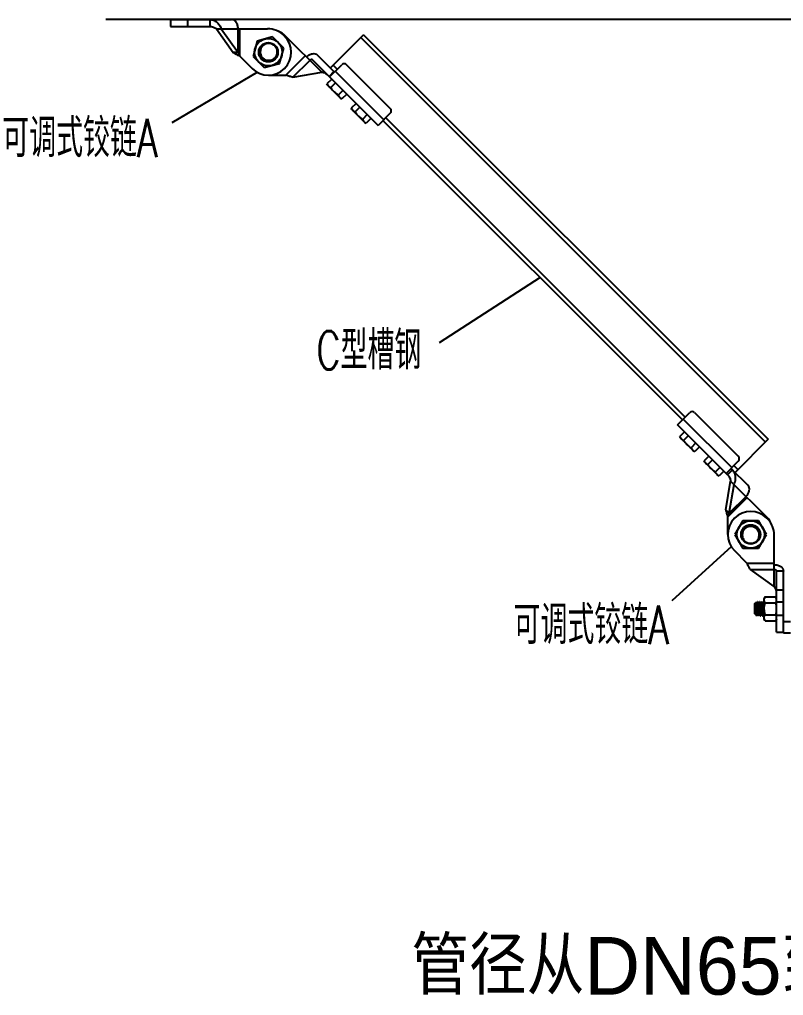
# Model space of a CAD drawing. Extents: x 1725261 to 1937680, y 860327 to 1571294.
# Drawn here: x 1817003 to 1824949, y 1243451 to 1253607 of the extents above; entities that cross this region are included whole.
import ezdxf

# ---------------------------------------------------------------- set-up
doc = ezdxf.new("R2010")
doc.units = 0
doc.header["$LTSCALE"] = 1000
doc.header["$MEASUREMENT"] = 0
doc.layers.add('bz', color=2, linetype='Continuous')
doc.layers.add('W_DIM', color=4, linetype='Continuous')
doc.styles.get("Standard").update_dxf_attribs({"font": 'gbenor.shx', "bigfont": 'gbcbig.shx'})
doc.styles.add('wwp100', font='txt.shx', dxfattribs={"width": 0.7, "height": 400, "bigfont": 'hztxt.shx'})
doc.styles.add('中西文等高字体', font='HZTXT_E.shx', dxfattribs={"width": 0.7, "height": 4, "bigfont": 'hztxt.shx'})
doc.dimstyles.get("Standard").update_dxf_attribs({"dimtxt": 0.18, "dimasz": 0.18, "dimexe": 0.18, "dimexo": 0.0625, "dimgap": 0.09, "dimtad": 0, "dimtih": 1, "dimtoh": 1, "dimdec": 4, "dimzin": 0, "dimdsep": 46, "dimtxsty": 'Standard', "dimcen": 0.09, "dimadec": 0, "dimazin": 0, "dimtfac": 1, "dimtdec": 4, "dimtofl": 0, "dimtmove": 0, "dimatfit": 3, "dimfxl": 0, "dimtolj": 1, "dimtzin": 0, "dimarcsym": 0})

msp = doc.modelspace()

# ---------------------------------------------------------------- linework, layer by layer
at = {"linetype": 'Continuous'}
for p, q in [((1818572.8, 1253606.6), (1818572.8, 1253535.2)), ((1818572.8, 1253606.6), (1819208.9, 1253606.6)), ((1818751.4, 1253606.6), (1818751.4, 1253535.2)), ((1818981.9, 1253606.6), (1818981.9, 1253535.2)), ((1818572.8, 1253535.2), (1818981.9, 1253535.2)), ((1819050.4, 1253511.4), (1819225.8, 1253263.3)), ((1819050.4, 1253511.4), (1819583.4, 1253511.4)), ((1819100.9, 1253511.4), (1819276.3, 1253263.3)), ((1819276.3, 1253263.3), (1819276.3, 1253511.4)), ((1819293.1, 1253226.8), (1819293.1, 1253511.4)), ((1819474.1, 1253382.5), (1819431.4, 1253223.2)), ((1819633.5, 1253425.2), (1819474.1, 1253382.5)), ((1819750.2, 1253308.6), (1819633.5, 1253425.2)), ((1819759.2, 1253434.3), (1819751.8, 1253441.6)), ((1820146.5, 1253057.4), (1819769.6, 1253434.3)), ((1820581, 1253447.9), (1820235.8, 1253102.7)), ((1820551.5, 1253418.4), (1824760.4, 1249209.6)), ((1820581, 1253447.9), (1824789.8, 1249239.1)), ((1819276.3, 1253263.3), (1819225.8, 1253263.3)), ((1819506.9, 1253266.2), (1819506.9, 1253266.4)), ((1819506.9, 1253263.6), (1819506.9, 1253263.4)), ((1819707.5, 1253149.2), (1819750.2, 1253308.6)), ((1819293.1, 1253226.8), (1819422.4, 1253097.5)), ((1819431.4, 1253223.2), (1819548.1, 1253106.5)), ((1819548.1, 1253106.5), (1819707.5, 1253149.2)), ((1819974.9, 1253229), (1819773.6, 1253027.8)), ((1819847.1, 1253006), (1820022.5, 1253181.4)), ((1820225.9, 1253011.6), (1820051.2, 1253186.3)), ((1820276.4, 1253062.1), (1820101.7, 1253236.8)), ((1819847.1, 1253006), (1820146.5, 1253057.4)), ((1820273, 1253065.6), (1820222.5, 1253015)), ((1820227.8, 1253010.5), (1820353.7, 1253136.4)), ((1820265.3, 1253132.2), (1820307.4, 1253090.1)), ((1820791.5, 1252563.9), (1820286.3, 1253069)), ((1820858.8, 1252681.8), (1820404.2, 1253136.4)), ((1819590.8, 1253027.8), (1819773.6, 1253027.8)), ((1820250.7, 1252986.9), (1820200.6, 1252936.8)), ((1820227.4, 1253010.1), (1820732.6, 1252505)), ((1820289.6, 1252948), (1820239.5, 1252897.9)), ((1820207.2, 1252922.6), (1820200.6, 1252936.8)), ((1820207.2, 1252922.6), (1820341.9, 1252787.8)), ((1820367.3, 1252870.2), (1820317.2, 1252820.1)), ((1820341.9, 1252787.8), (1820356.1, 1252781.2)), ((1820406.2, 1252831.3), (1820356.1, 1252781.2)), ((1820503.2, 1252734.3), (1820453.2, 1252684.2)), ((1820459.8, 1252670), (1820453.2, 1252684.2)), ((1820459.8, 1252670), (1820594.5, 1252535.3)), ((1820542.1, 1252695.4), (1820492, 1252645.3)), ((1820619.9, 1252617.6), (1820569.8, 1252567.5)), ((1820594.5, 1252535.3), (1820608.7, 1252528.6)), ((1820658.8, 1252578.7), (1820608.7, 1252528.6)), ((1820858.8, 1252631.3), (1820732.6, 1252505)), ((1820783.1, 1252555.5), (1823897.4, 1249441.1)), ((1820812.5, 1252584.9), (1823926.9, 1249470.6)), ((1823846.9, 1249390.6), (1823973.2, 1249516.9)), ((1824023.7, 1249516.9), (1824478.3, 1249062.3)), ((1824367.7, 1248869.9), (1823846.9, 1249390.6)), ((1823905.8, 1249449.6), (1824411, 1248944.4)), ((1823920.7, 1249316.8), (1823870.6, 1249266.8)), ((1823877.2, 1249252.5), (1823870.6, 1249266.8)), ((1823877.2, 1249252.5), (1824011.9, 1249117.8)), ((1823959.6, 1249278), (1823909.5, 1249227.9)), ((1824037.3, 1249200.2), (1823987.3, 1249150.1)), ((1824789.8, 1249239.1), (1824444.7, 1248893.9)), ((1824011.9, 1249117.8), (1824026.1, 1249111.2)), ((1824076.2, 1249161.3), (1824026.1, 1249111.2)), ((1824173.3, 1249064.3), (1824123.2, 1249014.2)), ((1824129.8, 1249000), (1824123.2, 1249014.2)), ((1824129.8, 1249000), (1824264.5, 1248865.3)), ((1824212.1, 1249025.4), (1824162.1, 1248975.3)), ((1824354.5, 1248887.9), (1824478.3, 1249011.8)), ((1824289.9, 1248947.6), (1824239.8, 1248897.5)), ((1824328.8, 1248908.7), (1824278.7, 1248858.6)), ((1824367.7, 1248869.9), (1824418.2, 1248920.4)), ((1824402.6, 1248936), (1824578.8, 1248759.8)), ((1824432, 1248965.5), (1824474.1, 1248923.4)), ((1824264.5, 1248865.3), (1824278.7, 1248858.6)), ((1824347.9, 1248505.2), (1824399.3, 1248804.6)), ((1824399.3, 1248804.6), (1824776.2, 1248427.6)), ((1824383.7, 1248469.4), (1824435, 1248768.8)), ((1824369.7, 1248431.7), (1824570.9, 1248632.9)), ((1824559, 1248644.8), (1824383.7, 1248469.4)), ((1824347.9, 1248505.2), (1824383.7, 1248469.4)), ((1824369.7, 1248248.9), (1824369.7, 1248431.7)), ((1824525.3, 1248391.7), (1824442.9, 1248248.9)), ((1824690.3, 1248391.7), (1824525.3, 1248391.7)), ((1824772.8, 1248248.9), (1824690.3, 1248391.7)), ((1824776.2, 1248417.2), (1824783.6, 1248409.9)), ((1824665.5, 1248309.8), (1824665.4, 1248309.9)), ((1824667.4, 1248308), (1824667.5, 1248307.9)), ((1824442.9, 1248248.9), (1824525.3, 1248106)), ((1824690.3, 1248106), (1824772.8, 1248248.9)), ((1824853.3, 1247708.5), (1824853.3, 1248241.5)), ((1824568.7, 1247951.2), (1824439.4, 1248080.5)), ((1824525.3, 1248106), (1824690.3, 1248106)), ((1824568.7, 1247951.2), (1824853.3, 1247951.2)), ((1824605.3, 1247883.8), (1824853.3, 1247883.8)), ((1824853.3, 1247708.5), (1824605.3, 1247883.8)), ((1824948.6, 1247867), (1824877.1, 1247867)), ((1824877.1, 1247230.9), (1824877.1, 1247867)), ((1824948.6, 1247224.9), (1824948.6, 1247867)), ((1824948.6, 1247670.1), (1824877.1, 1247670.1)), ((1824758.1, 1247598.7), (1824748.5, 1247582.1)), ((1824748.5, 1247367.8), (1824748.5, 1247582.1)), ((1824758.1, 1247598.7), (1824867.6, 1247598.7)), ((1824877.1, 1247582.1), (1824867.6, 1247598.7)), ((1824650.9, 1247528.5), (1824662.7, 1247540.4)), ((1824650.9, 1247421.4), (1824650.9, 1247528.5)), ((1824662.9, 1247540.3), (1824662.7, 1247540.4)), ((1824666.1, 1247534.8), (1824662.9, 1247540.3)), ((1824671, 1247535.1), (1824665.8, 1247535.1)), ((1824677.2, 1247546.2), (1824670.8, 1247535.1)), ((1824677.2, 1247546.2), (1824677.5, 1247546.4)), ((1824677.5, 1247546.4), (1824680.1, 1247546.4)), ((1824677.5, 1247546.4), (1824680.1, 1247546.4)), ((1824680.4, 1247546.2), (1824680.1, 1247546.4)), ((1824686.9, 1247534.8), (1824680.4, 1247546.2)), ((1824691.8, 1247535.1), (1824686.6, 1247535.1)), ((1824698.1, 1247546.2), (1824691.6, 1247535.1)), ((1824698.1, 1247546.2), (1824698.3, 1247546.4)), ((1824698.3, 1247546.4), (1824700.9, 1247546.4)), ((1824698.3, 1247546.4), (1824700.9, 1247546.4)), ((1824701.2, 1247546.2), (1824700.9, 1247546.4)), ((1824707.8, 1247534.8), (1824701.2, 1247546.2)), ((1824712.6, 1247535.1), (1824707.5, 1247535.1)), ((1824718.9, 1247546.2), (1824712.5, 1247535.1)), ((1824718.9, 1247546.2), (1824719.2, 1247546.4)), ((1824719.2, 1247546.4), (1824721.8, 1247546.4)), ((1824719.2, 1247546.4), (1824721.8, 1247546.4)), ((1824722, 1247546.2), (1824721.8, 1247546.4)), ((1824728.6, 1247534.8), (1824722, 1247546.2)), ((1824733.5, 1247535.1), (1824728.6, 1247535.1)), ((1824728.6, 1247534.8), (1824728.8, 1247534.4)), ((1824739.7, 1247546.2), (1824733.3, 1247535.1)), ((1824739.7, 1247546.2), (1824740, 1247546.4)), ((1824740, 1247546.4), (1824742.6, 1247546.4)), ((1824740, 1247546.4), (1824742.6, 1247546.4)), ((1824742.9, 1247546.2), (1824742.6, 1247546.4)), ((1824748.5, 1247536.4), (1824742.9, 1247546.2)), ((1824748.5, 1247459.6), (1824747.8, 1247474.9)), ((1824758.1, 1247536.8), (1824867.6, 1247536.8)), ((1824948.6, 1247543.9), (1824877.1, 1247543.9)), ((1824650.9, 1247421.4), (1824657.5, 1247414.8)), ((1824657.5, 1247414.8), (1824657.5, 1247439.2)), ((1824657.5, 1247414.8), (1824660.6, 1247414.8)), ((1824660.2, 1247415.1), (1824664.1, 1247408.4)), ((1824664.8, 1247407.5), (1824664.1, 1247408.4)), ((1824664.8, 1247407.5), (1824668.8, 1247403.5)), ((1824668.8, 1247406.2), (1824668.8, 1247403.5)), ((1824668.8, 1247403.5), (1824669.7, 1247403.5)), ((1824669.6, 1247403.6), (1824669.7, 1247403.5)), ((1824669.7, 1247403.5), (1824670, 1247403.7)), ((1824670, 1247403.7), (1824676.3, 1247414.8)), ((1824676.2, 1247414.8), (1824681.4, 1247414.8)), ((1824680.9, 1247415.4), (1824681.1, 1247415.1)), ((1824681.1, 1247415.1), (1824687.7, 1247403.7)), ((1824687.7, 1247403.7), (1824687.9, 1247403.5)), ((1824687.9, 1247403.5), (1824690.5, 1247403.5)), ((1824687.9, 1247403.5), (1824690.5, 1247403.5)), ((1824690.8, 1247403.7), (1824690.5, 1247403.5)), ((1824690.8, 1247403.7), (1824697.2, 1247414.8)), ((1824697.1, 1247414.8), (1824702.2, 1247414.8)), ((1824701.9, 1247415.1), (1824708.5, 1247403.7)), ((1824708.5, 1247403.7), (1824708.8, 1247403.5)), ((1824708.8, 1247403.5), (1824711.4, 1247403.5)), ((1824708.8, 1247403.5), (1824711.4, 1247403.5)), ((1824711.6, 1247403.7), (1824711.4, 1247403.5)), ((1824711.6, 1247403.7), (1824718, 1247414.8)), ((1824717.9, 1247414.8), (1824723.1, 1247414.8)), ((1824722.7, 1247415.1), (1824729.3, 1247403.7)), ((1824729.3, 1247403.7), (1824729.6, 1247403.5)), ((1824729.6, 1247403.5), (1824732.2, 1247403.5)), ((1824729.6, 1247403.5), (1824732.2, 1247403.5)), ((1824732.5, 1247403.7), (1824732.2, 1247403.5)), ((1824732.5, 1247403.7), (1824738.8, 1247414.8)), ((1824738.7, 1247414.8), (1824743.9, 1247414.8)), ((1824743.6, 1247415.1), (1824748.5, 1247406.5)), ((1824758.1, 1247351.2), (1824748.5, 1247367.8)), ((1824758.1, 1247413.1), (1824867.6, 1247413.1)), ((1824877.1, 1247367.8), (1824867.6, 1247351.2)), ((1824877.1, 1247409.5), (1824948.6, 1247409.5)), ((1824758.1, 1247351.2), (1824867.6, 1247351.2)), ((1824948.6, 1247344), (1825020, 1247344)), ((1824877.1, 1247230.9), (1824948.6, 1247230.9)), ((1824948.6, 1247224.9), (1825020, 1247224.9))]:
    msp.add_line(p, q, dxfattribs=at)
for centre, radius in [((1819590.8, 1253265.9), 142.9), ((1819590.8, 1253265.9), 100.2), ((1819590.8, 1253265.9), 95.3), ((1824607.8, 1248248.9), 142.9), ((1824607.8, 1248248.9), 100.2), ((1824607.8, 1248248.9), 95.3)]:
    msp.add_circle(centre, radius, dxfattribs=at)
for centre, radius, start, end in [((1819583.4, 1253273.2), 238.1, 45, 90), ((1819601.2, 1253265.9), 238.1, 45, 67.63031), ((1819590.8, 1253265.9), 238.1, 225, 45), ((1819596.4, 1253264.5), 94.7, 72.31446, 73.94712), ((1819590, 1253271.6), 83.5, 184.99489, 185.50792), ((1819591, 1253265.9), 84.1, 177.15432, 178.71863), ((1819590.8, 1253265.9), 84, 178.71875, 179.6641), ((1819590.6, 1253265.9), 83.7, 179.75296, 181.37328), ((1819590.4, 1253265.9), 83.5, 181.37381, 181.69398), ((1819590.5, 1253265.9), 83.7, 181.69418, 182.60616), ((1819590.8, 1253265.9), 84, 182.60725, 185.59802), ((1819590.9, 1253265.9), 84, 185.59662, 191.09946), ((1819590.6, 1253265.9), 83.8, 191.10333, 191.4834), ((1819590.8, 1253265.9), 83.9, 191.48488, 255.44483), ((1819590.8, 1253265.9), 84, 255.4458, 258.67361), ((1819590.8, 1253265.9), 83.9, 258.67355, 262.14337), ((1819590.8, 1253265.8), 83.9, 262.14543, 265.15819), ((1819590.8, 1253266), 84.1, 265.15789, 267.69509), ((1819590.8, 1253266), 84.1, 267.70337, 268.51134), ((1819590.8, 1253266), 84.1, 267.69503, 268.78973), ((1819590.8, 1253266), 84, 268.51135, 269.23308), ((1819590.8, 1253265.8), 83.9, 268.78883, 271.69256), ((1819590.8, 1253265.7), 83.7, 269.23213, 271.6927), ((1820379, 1253111.1), 35.7, 45, 135), ((1820833.6, 1252656.5), 35.7, 315, 45), ((1823998.5, 1249491.6), 35.7, 45, 135), ((1824453.1, 1249037), 35.7, 315, 45), ((1824607.8, 1248248.9), 238.1, 45, 225), ((1824607.8, 1248259.3), 238.1, 22.36969, 45), ((1824615.2, 1248241.5), 238.1, 0, 45), ((1824607.8, 1248248.9), 83.9, 133.78883, 136.69256), ((1824607.7, 1248249), 83.7, 134.23213, 136.6927), ((1824607.9, 1248248.8), 84, 133.51135, 134.23308), ((1824607.9, 1248248.8), 84.1, 132.69503, 133.78973), ((1824607.9, 1248248.7), 84.1, 132.70337, 133.51134), ((1824607.9, 1248248.7), 84.1, 130.15789, 132.69509), ((1824607.8, 1248248.9), 83.9, 127.14543, 130.15819), ((1824607.8, 1248248.9), 83.9, 123.67355, 127.14337), ((1824607.8, 1248248.8), 84, 120.4458, 123.67361), ((1824607.8, 1248248.9), 83.9, 56.48488, 120.44483), ((1824607.9, 1248249), 83.8, 56.10333, 56.4834), ((1824607.8, 1248248.8), 84, 50.59662, 56.09946), ((1824607.8, 1248248.8), 84, 47.60725, 50.59802), ((1824608, 1248249), 83.7, 46.69418, 47.60616), ((1824608.1, 1248249.2), 83.5, 46.37381, 46.69398), ((1824612.4, 1248245.4), 83.5, 49.99489, 50.50792), ((1824608, 1248249), 83.7, 44.75296, 46.37328), ((1824607.8, 1248248.8), 84, 43.71875, 44.6641), ((1824607.7, 1248248.7), 84.1, 42.15432, 43.71863), ((1824602.9, 1248245.9), 94.7, 297.31446, 298.94712), ((1824829, 1247567.6), 48.1, 6.63088, 7.40314), ((1824724.2, 1247532.7), 4.96, 18.49226, 20.49889), ((1824829, 1247382.3), 48.1, 352.59836, 353.3691)]:
    msp.add_arc(centre, radius, start, end, dxfattribs=at)
for points, knots in [([(1818981.9, 1253606.6), (1818995, 1253606.6), (1819021.8, 1253601.5), (1819056.9, 1253580.1), (1819084.2, 1253549), (1819096.5, 1253524.2), (1819100.9, 1253511.4)], [0, 0, 0, 0, 0.2432329, 0.4930778, 0.7487233, 1, 1, 1, 1]), ([(1819276.3, 1253511.4), (1819276.3, 1253523.6), (1819273.1, 1253547.5), (1819259, 1253578.6), (1819237, 1253600.8), (1819217.9, 1253606.6), (1819208.9, 1253606.6)], [0, 0, 0, 0, 0.2879693, 0.555344, 0.7905333, 1, 1, 1, 1]), ([(1818981.9, 1253535.2), (1818994.7, 1253535.2), (1819019.4, 1253530.5), (1819040.9, 1253518.2), (1819050.4, 1253511.4)], [0, 0, 0, 0, 0.5225162, 1, 1, 1, 1]), ([(1819622.6, 1253355.5), (1819608.8, 1253359.5), (1819579.1, 1253361.1), (1819545, 1253345.9), (1819524.5, 1253325.5), (1819513.1, 1253306.9), (1819506.8, 1253286), (1819506.2, 1253271.5), (1819506.8, 1253264.3)], [0, 0, 0, 0, 0.2492726, 0.4984099, 0.6238458, 0.7492448, 0.8746208, 1, 1, 1, 1]), ([(1819225.8, 1253263.3), (1819235.6, 1253256.5), (1819258, 1253244), (1819280.9, 1253232.8), (1819293.1, 1253226.8)], [0, 0, 0, 0, 0.4682186, 1, 1, 1, 1]), ([(1819276.3, 1253263.3), (1819277.4, 1253260.3), (1819282.4, 1253247.8), (1819288.5, 1253235.8), (1819293.1, 1253226.8)], [0, 0, 0, 0, 0.2440009, 1, 1, 1, 1]), ([(1819593.3, 1253182), (1819600.6, 1253181.7), (1819615.3, 1253183.1), (1819636.2, 1253190.7), (1819654.4, 1253203.3), (1819673.8, 1253225.4), (1819686.8, 1253260.9), (1819682.9, 1253291), (1819677.8, 1253304.6)], [0, 0, 0, 0, 0.1254142, 0.2508333, 0.3762646, 0.5017062, 0.7507851, 1, 1, 1, 1]), ([(1819986.8, 1253217.1), (1819995.4, 1253225.8), (1820014.5, 1253240.3), (1820046.6, 1253252.4), (1820077.8, 1253252.6), (1820095.4, 1253243.1), (1820101.7, 1253236.8)], [0, 0, 0, 0, 0.2879707, 0.5553439, 0.7905323, 1, 1, 1, 1]), ([(1820051.2, 1253186.3), (1820049.6, 1253187.9), (1820045.2, 1253190.2), (1820037.4, 1253190.2), (1820029.4, 1253187.2), (1820024.7, 1253183.5), (1820022.5, 1253181.4)], [0, 0, 0, 0, 0.209498, 0.4446669, 0.7119894, 1, 1, 1, 1]), ([(1820211.8, 1253025.7), (1820202.8, 1253034.8), (1820182, 1253048.9), (1820158, 1253055.5), (1820146.5, 1253057.4)], [0, 0, 0, 0, 0.5225162, 1, 1, 1, 1]), ([(1819847.1, 1253006), (1819835.3, 1253008.1), (1819810.6, 1253015), (1819786.5, 1253023.3), (1819773.6, 1253027.8)], [0, 0, 0, 0, 0.4682186, 1, 1, 1, 1]), ([(1820227.8, 1253010.5), (1820227.8, 1253010.5), (1820226.9, 1253010.3), (1820226.4, 1253011.1), (1820225.9, 1253011.6)], [0, 0, 0, 0, 0.1267747, 1, 1, 1, 1]), ([(1820200.6, 1252936.8), (1820201.1, 1252935.6), (1820203.4, 1252930.9), (1820206, 1252926.4), (1820208.2, 1252923.2)], [0, 0, 0, 0, 0.2533457, 1, 1, 1, 1]), ([(1820216.2, 1252913.5), (1820219.5, 1252910.3), (1820226.9, 1252904.3), (1820235.2, 1252899.9), (1820239.5, 1252897.9)], [0, 0, 0, 0, 0.4935889, 1, 1, 1, 1]), ([(1820317.2, 1252820.1), (1820319.2, 1252815.8), (1820323.7, 1252807.5), (1820329.6, 1252800.1), (1820332.9, 1252796.9)], [0, 0, 0, 0, 0.5064112, 1, 1, 1, 1]), ([(1820332.9, 1252796.9), (1820336.2, 1252793.6), (1820343.5, 1252787.7), (1820351.8, 1252783.2), (1820356.1, 1252781.2)], [0, 0, 0, 0, 0.4935889, 1, 1, 1, 1]), ([(1820453.2, 1252684.2), (1820453.7, 1252683), (1820456, 1252678.3), (1820458.6, 1252673.8), (1820460.8, 1252670.6)], [0, 0, 0, 0, 0.2533457, 1, 1, 1, 1]), ([(1820468.8, 1252661), (1820472.1, 1252657.7), (1820479.5, 1252651.8), (1820487.7, 1252647.3), (1820492, 1252645.3)], [0, 0, 0, 0, 0.4935889, 1, 1, 1, 1]), ([(1820569.8, 1252567.5), (1820571.8, 1252563.2), (1820576.3, 1252554.9), (1820582.2, 1252547.6), (1820585.5, 1252544.3)], [0, 0, 0, 0, 0.5064112, 1, 1, 1, 1]), ([(1820585.5, 1252544.3), (1820588.7, 1252541), (1820596.1, 1252535.1), (1820604.4, 1252530.7), (1820608.7, 1252528.6)], [0, 0, 0, 0, 0.4935889, 1, 1, 1, 1]), ([(1823870.6, 1249266.8), (1823871.1, 1249265.6), (1823873.4, 1249260.9), (1823876, 1249256.4), (1823878.2, 1249253.2)], [0, 0, 0, 0, 0.2533457, 1, 1, 1, 1]), ([(1823886.2, 1249243.5), (1823889.5, 1249240.2), (1823896.9, 1249234.3), (1823905.2, 1249229.9), (1823909.5, 1249227.9)], [0, 0, 0, 0, 0.4935889, 1, 1, 1, 1]), ([(1823987.3, 1249150.1), (1823989.3, 1249145.8), (1823993.7, 1249137.5), (1823999.6, 1249130.1), (1824002.9, 1249126.9)], [0, 0, 0, 0, 0.5064112, 1, 1, 1, 1]), ([(1824002.9, 1249126.9), (1824006.2, 1249123.6), (1824013.5, 1249117.7), (1824021.8, 1249113.2), (1824026.1, 1249111.2)], [0, 0, 0, 0, 0.4935889, 1, 1, 1, 1]), ([(1824123.2, 1249014.2), (1824123.7, 1249013), (1824126, 1249008.3), (1824128.6, 1249003.8), (1824130.8, 1249000.6)], [0, 0, 0, 0, 0.2533457, 1, 1, 1, 1]), ([(1824138.8, 1248990.9), (1824142.1, 1248987.7), (1824149.5, 1248981.8), (1824157.7, 1248977.3), (1824162.1, 1248975.3)], [0, 0, 0, 0, 0.4935889, 1, 1, 1, 1]), ([(1824239.8, 1248897.5), (1824241.8, 1248893.2), (1824246.3, 1248884.9), (1824252.2, 1248877.6), (1824255.5, 1248874.3)], [0, 0, 0, 0, 0.5064112, 1, 1, 1, 1]), ([(1824367.7, 1248869.9), (1824365.6, 1248871.9), (1824361.7, 1248875.8), (1824357.1, 1248880.5), (1824352.9, 1248886.3), (1824354.5, 1248887.9)], [0, 0, 0, 0, 0.3786649, 0.6932905, 1, 1, 1, 1]), ([(1824442.6, 1248882.6), (1824441.2, 1248886.1), (1824435.1, 1248899.9), (1824426.1, 1248912.4), (1824418.2, 1248920.4)], [0, 0, 0, 0, 0.2529073, 1, 1, 1, 1]), ([(1824435, 1248768.8), (1824443.5, 1248786.3), (1824454.4, 1248824.5), (1824449.6, 1248864.5), (1824442.6, 1248882.6)], [0, 0, 0, 0, 0.5007687, 1, 1, 1, 1]), ([(1824255.5, 1248874.3), (1824258.7, 1248871), (1824266.1, 1248865.1), (1824274.4, 1248860.6), (1824278.7, 1248858.6)], [0, 0, 0, 0, 0.4935889, 1, 1, 1, 1]), ([(1824367.7, 1248869.9), (1824376.7, 1248860.8), (1824390.9, 1248840), (1824397.4, 1248816.1), (1824399.3, 1248804.6)], [0, 0, 0, 0, 0.5225162, 1, 1, 1, 1]), ([(1824559, 1248644.8), (1824567.7, 1248653.5), (1824582.3, 1248672.6), (1824594.4, 1248704.6), (1824594.5, 1248735.8), (1824585.1, 1248753.5), (1824578.8, 1248759.8)], [0, 0, 0, 0, 0.2879707, 0.5553439, 0.7905323, 1, 1, 1, 1]), ([(1824347.9, 1248505.2), (1824350.1, 1248493.4), (1824357, 1248468.7), (1824365.3, 1248444.5), (1824369.7, 1248431.7)], [0, 0, 0, 0, 0.4682186, 1, 1, 1, 1]), ([(1824369.7, 1248431.7), (1824370.8, 1248434.9), (1824374.9, 1248447.7), (1824379.4, 1248460.4), (1824383.7, 1248469.4)], [0, 0, 0, 0, 0.254643, 1, 1, 1, 1]), ([(1824546.7, 1248306.4), (1824541.4, 1248301.5), (1824531.9, 1248290.1), (1824522.6, 1248270), (1824518.6, 1248248.2), (1824520.5, 1248218.8), (1824536.4, 1248184.4), (1824560.4, 1248166), (1824573.7, 1248159.9)], [0, 0, 0, 0, 0.1254142, 0.2508333, 0.3762646, 0.5017062, 0.7507851, 1, 1, 1, 1]), ([(1824648.7, 1248163), (1824661.3, 1248169.9), (1824683.5, 1248189.8), (1824696.8, 1248224.6), (1824696.9, 1248253.6), (1824691.7, 1248274.8), (1824681.5, 1248294), (1824671.6, 1248304.7), (1824666.1, 1248309.4)], [0, 0, 0, 0, 0.2492726, 0.4984099, 0.6238458, 0.7492448, 0.8746208, 1, 1, 1, 1]), ([(1824605.3, 1247883.8), (1824598.5, 1247893.7), (1824585.9, 1247916), (1824574.7, 1247939), (1824568.7, 1247951.2)], [0, 0, 0, 0, 0.4682186, 1, 1, 1, 1]), ([(1824853.3, 1247934.4), (1824865.6, 1247934.4), (1824889.4, 1247931.1), (1824920.6, 1247917.1), (1824942.8, 1247895.1), (1824948.6, 1247875.9), (1824948.6, 1247867)], [0, 0, 0, 0, 0.2879693, 0.555344, 0.7905333, 1, 1, 1, 1]), ([(1824853.3, 1247883.8), (1824859.2, 1247883.8), (1824868, 1247881.7), (1824875.7, 1247874), (1824877.1, 1247869.2), (1824877.1, 1247867)], [0, 0, 0, 0, 0.5525142, 0.7891783, 1, 1, 1, 1]), ([(1824873, 1247669.1), (1824871.9, 1247672.8), (1824867.1, 1247686.8), (1824859.7, 1247699.7), (1824853.3, 1247708.5)], [0, 0, 0, 0, 0.2652356, 1, 1, 1, 1]), ([(1824748.5, 1247567.7), (1824748.5, 1247573), (1824750.5, 1247583.9), (1824755.3, 1247593.8), (1824758.1, 1247598.7)], [0, 0, 0, 0, 0.4850688, 1, 1, 1, 1]), ([(1824758.1, 1247536.8), (1824755.3, 1247541.7), (1824750.5, 1247551.5), (1824748.5, 1247562.5), (1824748.5, 1247567.7)], [0, 0, 0, 0, 0.5149312, 1, 1, 1, 1]), ([(1824876.7, 1247573.8), (1824876.5, 1247575.9), (1824874.7, 1247584.7), (1824870.9, 1247592.8), (1824867.6, 1247598.7)], [0, 0, 0, 0, 0.2413187, 1, 1, 1, 1]), ([(1824867.6, 1247536.8), (1824870.4, 1247541.7), (1824875.2, 1247551.5), (1824877.1, 1247562.5), (1824877.1, 1247567.7)], [0, 0, 0, 0, 0.5149312, 1, 1, 1, 1]), ([(1824668.8, 1247406.2), (1824668.4, 1247409.8), (1824667.9, 1247419.2), (1824667.3, 1247435.7), (1824666.6, 1247456.5), (1824665.9, 1247479.2), (1824665.3, 1247498), (1824664.8, 1247512.1), (1824664.5, 1247521), (1824664.1, 1247528.4), (1824663.8, 1247534.1), (1824663.3, 1247537.8), (1824663.2, 1247539.8), (1824662.9, 1247540.3)], [0, 0, 0, 0, 0.0806353, 0.2085354, 0.3696645, 0.5456203, 0.7157198, 0.7920409, 0.859282, 0.9153044, 0.9582922, 0.9868202, 1, 1, 1, 1]), ([(1824666.1, 1247534.8), (1824666.2, 1247534.7), (1824666.4, 1247534.2), (1824666.6, 1247533.6), (1824666.7, 1247533.1)], [0, 0, 0, 0, 0.1730941, 1, 1, 1, 1]), ([(1824666.7, 1247533.1), (1824667.3, 1247530.1), (1824668.1, 1247521.8), (1824669.2, 1247507), (1824670.3, 1247488.1), (1824671.4, 1247467.5), (1824672.4, 1247450.5), (1824673.2, 1247438), (1824673.8, 1247430.2), (1824674.3, 1247424), (1824674.9, 1247419.1), (1824675.4, 1247416.7), (1824675.8, 1247414.8), (1824676.2, 1247414.8)], [0, 0, 0, 0, 0.0777982, 0.2082354, 0.3748006, 0.5562004, 0.7292138, 0.8055371, 0.8717102, 0.9256228, 0.9655759, 0.9903913, 1, 1, 1, 1]), ([(1824671, 1247535.1), (1824671.4, 1247535.1), (1824671.8, 1247533.1), (1824672.4, 1247530.4), (1824672.9, 1247525.1), (1824673.5, 1247518.4), (1824674.1, 1247510), (1824675, 1247496.7), (1824676, 1247478.8), (1824677.1, 1247457.5), (1824678.1, 1247440.8), (1824679, 1247429.4), (1824679.6, 1247423.1), (1824680.2, 1247418.6), (1824680.6, 1247416.2), (1824680.9, 1247415.4)], [0, 0, 0, 0, 0.0102174, 0.0368365, 0.0796373, 0.1372379, 0.2076612, 0.2884451, 0.4694957, 0.6551875, 0.8196562, 0.8865748, 0.9400423, 0.9782392, 1, 1, 1, 1]), ([(1824677.5, 1247546.4), (1824677.6, 1247546.4), (1824677.7, 1247546.3), (1824677.8, 1247546.1), (1824677.8, 1247546)], [0, 0, 0, 0, 0.3723986, 1, 1, 1, 1]), ([(1824677.8, 1247546), (1824677.9, 1247545.9), (1824678.1, 1247545.4), (1824678.2, 1247544.8), (1824678.3, 1247544.3)], [0, 0, 0, 0, 0.1797905, 1, 1, 1, 1]), ([(1824678.3, 1247544.3), (1824678.9, 1247541.2), (1824679.6, 1247532.7), (1824680.9, 1247513.5), (1824682.2, 1247485.7), (1824683.7, 1247453.4), (1824684.9, 1247428.5), (1824686.1, 1247413.2), (1824686.7, 1247407.6), (1824687.1, 1247405.5)], [0, 0, 0, 0, 0.0680369, 0.183112, 0.4156134, 0.66855, 0.8804582, 0.9541945, 1, 1, 1, 1]), ([(1824689.7, 1247405.6), (1824689.1, 1247409), (1824688.3, 1247418.2), (1824687.2, 1247434.9), (1824686.2, 1247456.6), (1824685.1, 1247480.5), (1824684, 1247503.7), (1824683, 1247521.4), (1824682.2, 1247533), (1824681.7, 1247539.2), (1824681.1, 1247543.3), (1824680.7, 1247545.5), (1824680.4, 1247546.2)], [0, 0, 0, 0, 0.072759, 0.1968608, 0.3572598, 0.5342987, 0.7062829, 0.8521474, 0.9095253, 0.9540848, 0.9844928, 1, 1, 1, 1]), ([(1824687.3, 1247534), (1824688, 1247531.4), (1824688.7, 1247523.6), (1824689.9, 1247509.4), (1824691, 1247490.5), (1824692.1, 1247469.5), (1824693.1, 1247452), (1824694, 1247439.1), (1824694.5, 1247430.9), (1824695.1, 1247424.5), (1824695.7, 1247419.3), (1824696.2, 1247416.8), (1824696.7, 1247414.8), (1824697.1, 1247414.8)], [0, 0, 0, 0, 0.0681208, 0.1931918, 0.3586724, 0.5424113, 0.7197556, 0.7984706, 0.8669215, 0.9228135, 0.9642903, 0.9900662, 1, 1, 1, 1]), ([(1824691.8, 1247535.1), (1824692.2, 1247535.1), (1824692.6, 1247533.1), (1824693.2, 1247530.5), (1824693.7, 1247525.3), (1824694.3, 1247518.7), (1824694.9, 1247510.5), (1824695.8, 1247497.4), (1824696.8, 1247479.6), (1824697.9, 1247458.5), (1824699, 1247439.6), (1824700.3, 1247425.6), (1824700.9, 1247418.1), (1824701.7, 1247415.6)], [0, 0, 0, 0, 0.0100661, 0.0362289, 0.0783082, 0.1349822, 0.2043392, 0.2840022, 0.4630493, 0.6476926, 0.8127255, 0.9356584, 1, 1, 1, 1]), ([(1824698.3, 1247546.4), (1824698.4, 1247546.4), (1824698.6, 1247546.3), (1824698.6, 1247546.1), (1824698.7, 1247546)], [0, 0, 0, 0, 0.371131, 1, 1, 1, 1]), ([(1824698.7, 1247546), (1824698.7, 1247545.9), (1824698.9, 1247545.4), (1824699, 1247544.8), (1824699.1, 1247544.3)], [0, 0, 0, 0, 0.1810218, 1, 1, 1, 1]), ([(1824699.1, 1247544.3), (1824699.8, 1247541), (1824700.5, 1247531.8), (1824701.6, 1247515), (1824702.7, 1247493.4), (1824703.8, 1247469.5), (1824704.9, 1247446.2), (1824705.8, 1247428.6), (1824706.7, 1247417), (1824707.2, 1247410.7), (1824707.8, 1247406.6), (1824708.1, 1247404.4), (1824708.5, 1247403.7)], [0, 0, 0, 0, 0.0724852, 0.1964351, 0.3567845, 0.5338775, 0.7059953, 0.8519985, 0.9094333, 0.9540396, 0.9844795, 1, 1, 1, 1]), ([(1824710.6, 1247405.6), (1824709.9, 1247408.9), (1824709.2, 1247418.1), (1824708.1, 1247434.9), (1824707, 1247456.5), (1824705.9, 1247480.4), (1824704.8, 1247503.7), (1824703.9, 1247521.3), (1824703, 1247532.9), (1824702.5, 1247539.2), (1824701.9, 1247543.3), (1824701.6, 1247545.5), (1824701.2, 1247546.2)], [0, 0, 0, 0, 0.072462, 0.1964006, 0.3567743, 0.5338804, 0.7060032, 0.8520154, 0.9094481, 0.9540479, 0.9844809, 1, 1, 1, 1]), ([(1824707.8, 1247534.8), (1824707.8, 1247534.7), (1824707.9, 1247534.5), (1824708, 1247534.3), (1824708, 1247534.2)], [0, 0, 0, 0, 0.4376161, 1, 1, 1, 1]), ([(1824708, 1247534.2), (1824708.8, 1247531.7), (1824709.5, 1247524), (1824710.7, 1247509.9), (1824711.8, 1247491), (1824713, 1247470), (1824713.9, 1247452.3), (1824714.8, 1247439.3), (1824715.4, 1247431.1), (1824716, 1247424.6), (1824716.5, 1247419.3), (1824717.1, 1247416.8), (1824717.5, 1247414.8), (1824717.9, 1247414.8)], [0, 0, 0, 0, 0.0659453, 0.1897904, 0.3550149, 0.5392741, 0.7175969, 0.7968558, 0.8658281, 0.9221694, 0.96399, 0.9899888, 1, 1, 1, 1]), ([(1824712.6, 1247535.1), (1824713, 1247535.1), (1824713.4, 1247533.1), (1824714, 1247530.6), (1824714.6, 1247525.5), (1824715.1, 1247519), (1824715.7, 1247510.9), (1824716.6, 1247498), (1824717.5, 1247480.5), (1824718.7, 1247459.5), (1824719.8, 1247440.6), (1824721, 1247426.3), (1824721.7, 1247418.6), (1824722.4, 1247415.9)], [0, 0, 0, 0, 0.0099248, 0.0356747, 0.0771054, 0.1329413, 0.2013278, 0.2799736, 0.4571941, 0.6408665, 0.8063789, 0.9316041, 1, 1, 1, 1]), ([(1824719.2, 1247546.4), (1824719.2, 1247546.4), (1824719.4, 1247546.3), (1824719.5, 1247546.1), (1824719.5, 1247546)], [0, 0, 0, 0, 0.3700796, 1, 1, 1, 1]), ([(1824719.5, 1247546), (1824719.6, 1247545.9), (1824719.8, 1247545.4), (1824719.9, 1247544.8), (1824720, 1247544.4)], [0, 0, 0, 0, 0.1820575, 1, 1, 1, 1]), ([(1824720, 1247544.4), (1824720.6, 1247541), (1824721.3, 1247531.8), (1824722.5, 1247515.1), (1824723.5, 1247493.4), (1824724.6, 1247469.5), (1824725.7, 1247446.3), (1824726.7, 1247428.6), (1824727.5, 1247417), (1824728, 1247410.8), (1824728.6, 1247406.6), (1824729, 1247404.4), (1824729.3, 1247403.7)], [0, 0, 0, 0, 0.0723037, 0.1961546, 0.3565036, 0.5336411, 0.7058393, 0.8519298, 0.9093948, 0.9540202, 0.984473, 1, 1, 1, 1]), ([(1824731.4, 1247405.6), (1824730.7, 1247408.9), (1824730, 1247418.1), (1824728.9, 1247434.9), (1824727.8, 1247456.5), (1824726.7, 1247480.4), (1824725.6, 1247503.7), (1824724.7, 1247521.3), (1824723.9, 1247532.9), (1824723.3, 1247539.2), (1824722.7, 1247543.3), (1824722.4, 1247545.5), (1824722, 1247546.2)], [0, 0, 0, 0, 0.0724348, 0.1963567, 0.3567, 0.5338039, 0.7059441, 0.8519721, 0.9094173, 0.9540318, 0.9844771, 1, 1, 1, 1]), ([(1824728.9, 1247534.3), (1824729.7, 1247531.8), (1824730.3, 1247524.2), (1824731.6, 1247510.2), (1824732.6, 1247491.3), (1824733.8, 1247470.2), (1824734.8, 1247452.5), (1824735.6, 1247439.4), (1824736.2, 1247431.2), (1824736.8, 1247424.6), (1824737.3, 1247419.4), (1824737.9, 1247416.8), (1824738.3, 1247414.8), (1824738.7, 1247414.8)], [0, 0, 0, 0, 0.0645661, 0.1876199, 0.3526803, 0.5372716, 0.7162179, 0.7958287, 0.8651304, 0.9217555, 0.9638039, 0.9899473, 1, 1, 1, 1]), ([(1824733.5, 1247535.1), (1824733.9, 1247535.1), (1824734.3, 1247533.1), (1824734.8, 1247530.6), (1824735.4, 1247525.5), (1824736, 1247519), (1824736.6, 1247510.9), (1824737.4, 1247498), (1824738.4, 1247480.4), (1824739.6, 1247459.5), (1824740.6, 1247440.5), (1824741.8, 1247426.3), (1824742.5, 1247418.5), (1824743.3, 1247415.9)], [0, 0, 0, 0, 0.009925, 0.0356902, 0.0771466, 0.1330043, 0.2014194, 0.2801019, 0.457378, 0.6410811, 0.8065814, 0.9317263, 1, 1, 1, 1]), ([(1824740, 1247546.4), (1824740.1, 1247546.4), (1824740.2, 1247546.3), (1824740.3, 1247546.1), (1824740.3, 1247546)], [0, 0, 0, 0, 0.3728627, 1, 1, 1, 1]), ([(1824740.3, 1247546), (1824740.4, 1247545.9), (1824740.6, 1247545.4), (1824740.7, 1247544.8), (1824740.8, 1247544.3)], [0, 0, 0, 0, 0.1793411, 1, 1, 1, 1]), ([(1824740.8, 1247544.3), (1824741.3, 1247541.7), (1824742, 1247534.7), (1824742.9, 1247522.1), (1824743.8, 1247505.4), (1824745, 1247479.6), (1824746.4, 1247449), (1824747.6, 1247425.1), (1824748.5, 1247414.8)], [0, 0, 0, 0, 0.0609889, 0.1617003, 0.293789, 0.4461952, 0.7600455, 1, 1, 1, 1]), ([(1824743.4, 1247544.4), (1824743.4, 1247544.6), (1824743.2, 1247545.2), (1824743.1, 1247545.8), (1824742.9, 1247546.2)], [0, 0, 0, 0, 0.3352847, 1, 1, 1, 1]), ([(1824747.8, 1247474.9), (1824747.5, 1247482.7), (1824746.8, 1247497.4), (1824745.8, 1247517.5), (1824744.7, 1247532.8), (1824744, 1247541.3), (1824743.4, 1247544.4)], [0, 0, 0, 0, 0.3360267, 0.635258, 0.8648862, 1, 1, 1, 1]), ([(1824748.5, 1247475), (1824748.5, 1247485.4), (1824750.4, 1247506.4), (1824755.2, 1247526.8), (1824758.1, 1247536.8)], [0, 0, 0, 0, 0.4998965, 1, 1, 1, 1]), ([(1824758.1, 1247413.1), (1824755.2, 1247423.2), (1824750.4, 1247443.6), (1824748.5, 1247464.5), (1824748.5, 1247475)], [0, 0, 0, 0, 0.500104, 1, 1, 1, 1]), ([(1824877.1, 1247475), (1824877.1, 1247485.4), (1824875.3, 1247506.4), (1824870.5, 1247526.8), (1824867.6, 1247536.8)], [0, 0, 0, 0, 0.4998965, 1, 1, 1, 1]), ([(1824867.6, 1247413.1), (1824870.5, 1247423.2), (1824875.3, 1247443.6), (1824877.1, 1247464.5), (1824877.1, 1247475)], [0, 0, 0, 0, 0.500104, 1, 1, 1, 1]), ([(1824664.1, 1247408.4), (1824663.4, 1247409.7), (1824662.2, 1247413.3), (1824659.8, 1247423.5), (1824658.4, 1247432.5), (1824657.5, 1247439.2)], [0, 0, 0, 0, 0.1387766, 0.3563304, 1, 1, 1, 1]), ([(1824657.5, 1247439.2), (1824657.7, 1247436.1), (1824658.1, 1247430.6), (1824658.7, 1247423.3), (1824659.4, 1247418.4), (1824659.8, 1247415.8), (1824660.2, 1247415.1)], [0, 0, 0, 0, 0.3828244, 0.6849221, 0.8931296, 1, 1, 1, 1]), ([(1824668.8, 1247406.2), (1824668.9, 1247405.6), (1824669.1, 1247404.7), (1824669.3, 1247403.7), (1824669.6, 1247403.6)], [0, 0, 0, 0, 0.6758621, 1, 1, 1, 1]), ([(1824687.1, 1247405.5), (1824687.2, 1247405.3), (1824687.3, 1247404.7), (1824687.4, 1247404.1), (1824687.7, 1247403.7)], [0, 0, 0, 0, 0.3352947, 1, 1, 1, 1]), ([(1824690.2, 1247403.9), (1824690.1, 1247404), (1824689.9, 1247404.5), (1824689.8, 1247405.1), (1824689.7, 1247405.6)], [0, 0, 0, 0, 0.1794141, 1, 1, 1, 1]), ([(1824690.5, 1247403.5), (1824690.5, 1247403.5), (1824690.3, 1247403.6), (1824690.2, 1247403.8), (1824690.2, 1247403.9)], [0, 0, 0, 0, 0.372787, 1, 1, 1, 1]), ([(1824701.7, 1247415.6), (1824701.7, 1247415.5), (1824701.8, 1247415.4), (1824701.9, 1247415.2), (1824701.9, 1247415.1)], [0, 0, 0, 0, 0.5554551, 1, 1, 1, 1]), ([(1824711, 1247403.9), (1824711, 1247404), (1824710.8, 1247404.5), (1824710.7, 1247405.1), (1824710.6, 1247405.6)], [0, 0, 0, 0, 0.1811124, 1, 1, 1, 1]), ([(1824711.4, 1247403.5), (1824711.3, 1247403.5), (1824711.1, 1247403.6), (1824711.1, 1247403.8), (1824711, 1247403.9)], [0, 0, 0, 0, 0.3710418, 1, 1, 1, 1]), ([(1824731.9, 1247403.9), (1824731.8, 1247404), (1824731.6, 1247404.5), (1824731.5, 1247405.1), (1824731.4, 1247405.6)], [0, 0, 0, 0, 0.1813211, 1, 1, 1, 1]), ([(1824732.2, 1247403.5), (1824732.1, 1247403.5), (1824732, 1247403.6), (1824731.9, 1247403.8), (1824731.9, 1247403.9)], [0, 0, 0, 0, 0.3708246, 1, 1, 1, 1]), ([(1824748.5, 1247382.2), (1824748.5, 1247387.5), (1824750.5, 1247398.4), (1824755.3, 1247408.2), (1824758.1, 1247413.1)], [0, 0, 0, 0, 0.4850688, 1, 1, 1, 1]), ([(1824758.1, 1247351.2), (1824755.3, 1247356.1), (1824750.5, 1247366), (1824748.5, 1247376.9), (1824748.5, 1247382.2)], [0, 0, 0, 0, 0.5149312, 1, 1, 1, 1]), ([(1824877.1, 1247382.2), (1824877.1, 1247387.5), (1824875.2, 1247398.4), (1824870.4, 1247408.2), (1824867.6, 1247413.1)], [0, 0, 0, 0, 0.4850688, 1, 1, 1, 1]), ([(1824867.6, 1247351.2), (1824868.7, 1247353.3), (1824872.9, 1247361), (1824875.9, 1247369.6), (1824876.7, 1247376.1)], [0, 0, 0, 0, 0.2607399, 1, 1, 1, 1])]:
    msp.add_open_spline(points, degree=3, knots=knots, dxfattribs=at)
for points in [[(1820208.2, 1252923.2), (1820210.6, 1252919.8), (1820213.3, 1252916.5), (1820216.2, 1252913.5)], [(1820239.5, 1252897.9), (1820249.9, 1252882.7), (1820261.5, 1252868.2), (1820274.6, 1252855.2)], [(1820274.6, 1252855.2), (1820287.6, 1252842.2), (1820302.1, 1252830.6), (1820317.2, 1252820.1)], [(1820460.8, 1252670.6), (1820463.2, 1252667.2), (1820465.8, 1252663.9), (1820468.8, 1252661)], [(1820492, 1252645.3), (1820502.5, 1252630.2), (1820514.1, 1252615.7), (1820527.1, 1252602.6)], [(1820527.1, 1252602.6), (1820540.2, 1252589.6), (1820554.7, 1252578), (1820569.8, 1252567.5)], [(1823878.2, 1249253.2), (1823880.6, 1249249.8), (1823883.3, 1249246.5), (1823886.2, 1249243.5)], [(1823909.5, 1249227.9), (1823920, 1249212.7), (1823931.5, 1249198.2), (1823944.6, 1249185.2)], [(1823944.6, 1249185.2), (1823957.6, 1249172.2), (1823972.1, 1249160.6), (1823987.3, 1249150.1)], [(1824130.8, 1249000.6), (1824133.2, 1248997.2), (1824135.9, 1248993.9), (1824138.8, 1248990.9)], [(1824162.1, 1248975.3), (1824172.5, 1248960.2), (1824184.1, 1248945.6), (1824197.1, 1248932.6)], [(1824197.1, 1248932.6), (1824210.2, 1248919.6), (1824224.7, 1248908), (1824239.8, 1248897.5)], [(1824877.1, 1247639.9), (1824877.1, 1247649.7), (1824875.7, 1247659.6), (1824873, 1247669.1)], [(1824686.9, 1247534.8), (1824687.1, 1247534.6), (1824687.2, 1247534.3), (1824687.3, 1247534)], [(1824722.4, 1247415.9), (1824722.5, 1247415.6), (1824722.6, 1247415.4), (1824722.7, 1247415.1)], [(1824743.3, 1247415.9), (1824743.3, 1247415.6), (1824743.4, 1247415.4), (1824743.6, 1247415.1)]]:
    msp.add_open_spline(points, degree=3, dxfattribs=at)
at = {"layer": 'bz'}
msp.add_line((1828907.9, 1253606.6), (1817899.9, 1253606.6), dxfattribs=at)

# ---------------------------------------------------------------- texts
at = {"layer": 'bz', "color": 7, "style": '中西文等高字体'}
msp.add_text('管径从DN65到DN150', height=600, dxfattribs=at).set_placement((1821077.7, 1243460))
at = {"layer": 'W_DIM', "color": 7, "style": 'wwp100', "width": 0.7}
for s, p in [('可调式铰链A', (1816823.5, 1252174.5)), ('C型槽钢', (1820089.7, 1249965.3)), ('可调式铰链A', (1822141.4, 1247107.8))]:
    msp.add_text(s, height=400, dxfattribs=at).set_placement(p)

# ---------------------------------------------------------------- leaders
for points in [[(1819476.2, 1253057.2), (1818587.3, 1252529.9)], [(1822417.7, 1250920.8), (1821366.3, 1250242.3)], [(1824406.3, 1248122), (1823786.3, 1247557.3)]]:
    msp.add_leader(points, dimstyle='Standard', override={"dimgap": 20, "dimtad": 0})

doc.saveas('drawing.dxf')
